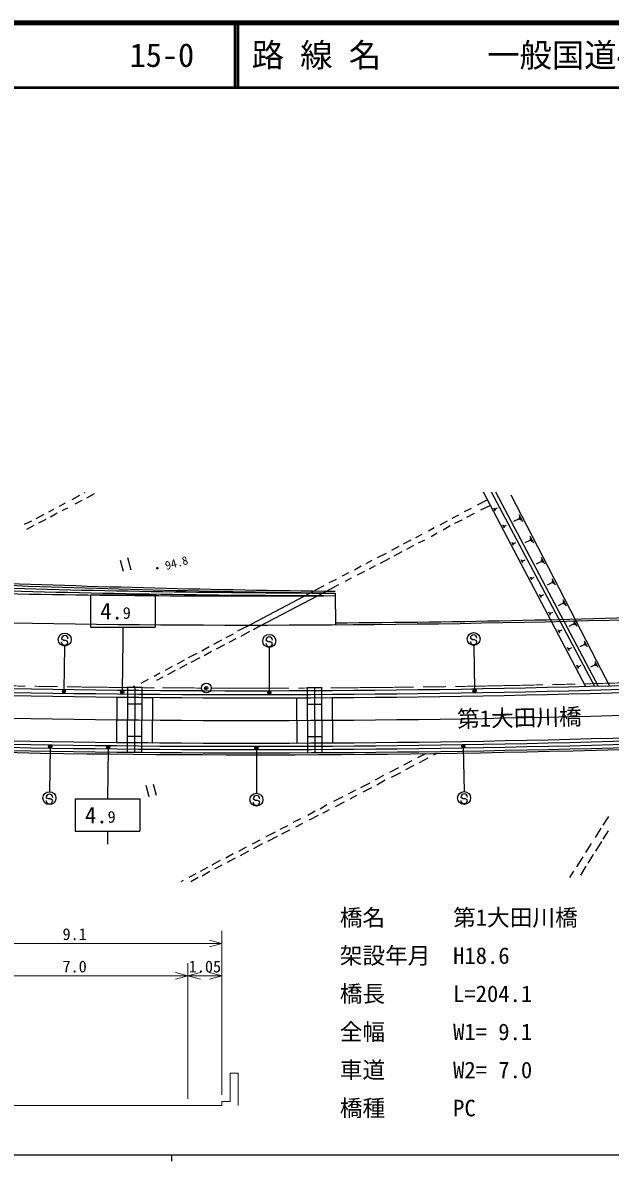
# Model space of a CAD drawing. Units: millimetres, scale not verified, with parts at other scales. Extents: x 40000 to 680000, y 20000 to 380000.
# Drawn here: x 145024 to 235748, y 204000 to 380000 of the extents above; entities that cross this region are included whole.
import ezdxf
from ezdxf.enums import TextEntityAlignment as Align

# ---------------------------------------------------------------- set-up
doc = ezdxf.new("R2010")
doc.units = ezdxf.units.MM
doc.header["$LTSCALE"] = 1000
doc.header["$PDMODE"] = 32
doc.header["$PDSIZE"] = 500
doc.linetypes.add('CHAIN', pattern=[18.5, 12, -1.5, 3.5, -1.5])
for name, color, linetype, lineweight in [('M-BGD', 7, 'Continuous', 25), ('M-BMK', 2, 'CHAIN', 13), ('M-BMK-SRVR', 3, 'Continuous', 25), ('M-STR-HTXT', 7, 'Continuous', 13), ('M-STR-STRC', 7, 'Continuous', 25), ('M-TTL', 2, 'Continuous', 140), ('M-TTL-BAND', 7, 'Continuous', 25), ('M-TTL-LINE', 7, 'Continuous', 50)]:
    doc.layers.add(name, color=color, linetype=linetype, lineweight=lineweight)
doc.layers.add('M-TTL-TXT', color=7, linetype='Continuous')
doc.styles.add('ＭＳ ゴシック', font='')
doc.styles.get('ＭＳ ゴシック').set_extended_font_data('MS Gothic')

msp = doc.modelspace()

# ---------------------------------------------------------------- linework, layer by layer
at = {"layer": 'M-BGD'}
for p, q in [((153778, 306893), (152614, 306239)), ((154609, 307309), (154517, 307262)), ((156051, 307179), (154887, 306526)), ((216778, 306268), (215210, 305420)), ((216149, 307464), (231958, 277408)), ((217356, 307489), (233331, 277444)), ((218054, 307502), (233904, 277459)), ((220404, 307028), (233647, 281341)), ((149788, 304771), (148991, 304334)), ((151568, 305721), (150648, 305212)), ((151938, 304985), (151077, 304544)), ((154148, 306156), (153043, 305571)), ((214291, 304911), (213181, 304388)), ((217237, 305396), (215712, 304629)), ((218022, 304547), (217794, 304982)), ((218009, 304679), (217894, 304896)), ((218024, 304756), (217966, 304865)), ((218053, 304806), (218024, 304860)), ((218038, 304833), (218343, 304993)), ((146350, 302942), (145240, 302420)), ((148252, 303965), (147025, 303307)), ((148559, 303224), (147454, 302638)), ((150339, 304174), (149297, 303593)), ((210545, 302933), (209440, 302348)), ((212325, 303884), (211279, 303366)), ((212826, 303093), (211717, 302571)), ((214729, 304116), (213560, 303526)), ((221596, 303267), (220835, 302874)), ((221561, 303335), (221631, 303199)), ((221635, 303460), (221775, 303188)), ((221641, 303980), (222204, 302892)), ((221673, 303652), (221954, 303108)), ((146716, 302269), (145610, 301683)), ((208579, 301906), (207660, 301397)), ((209017, 301111), (208102, 300539)), ((211042, 302206), (209941, 301557)), ((219424, 301881), (219189, 302328)), ((219410, 302017), (219293, 302240)), ((219426, 302096), (219367, 302208)), ((219456, 302148), (219426, 302203)), ((219441, 302175), (219754, 302340)), ((204955, 300001), (203787, 299411)), ((205393, 299206), (204293, 298557)), ((206677, 300884), (205694, 300370)), ((207056, 300021), (206068, 299571)), ((220833, 299204), (220591, 299663)), ((220818, 299343), (220697, 299572)), ((220834, 299424), (220773, 299539)), ((220865, 299477), (220834, 299535)), ((220850, 299506), (221171, 299675)), ((223315, 299963), (222573, 299580)), ((223280, 300029), (223349, 299897)), ((223352, 300150), (223489, 299885)), ((223359, 300657), (223906, 299598)), ((223390, 300338), (223663, 299808)), ((201151, 297956), (199733, 297285)), ((203112, 299046), (201948, 298393)), ((203554, 298188), (202327, 297530)), ((160083, 296918), (160520, 295234)), ((161202, 297314), (161715, 295445)), ((197278, 295969), (196236, 295388)), ((198936, 296848), (198016, 296339)), ((199437, 296057), (198518, 295548)), ((201652, 297165), (200239, 296431)), ((222247, 296514), (221999, 296985)), ((222232, 296657), (222108, 296892)), ((222248, 296741), (222187, 296858)), ((222280, 296795), (222249, 296854)), ((222265, 296824), (222594, 296998)), ((225019, 296687), (224296, 296313)), ((224985, 296751), (225052, 296622)), ((225055, 296869), (225188, 296611)), ((225061, 297363), (225595, 296331)), ((225092, 297051), (225358, 296535)), ((193410, 293920), (192300, 293397)), ((195312, 294942), (194329, 294429)), ((195750, 294147), (194831, 293638)), ((197779, 295179), (196674, 294593)), ((223668, 293813), (223414, 294296)), ((223653, 293959), (223526, 294200)), ((223669, 294045), (223606, 294165)), ((223702, 294100), (223670, 294161)), ((223686, 294131), (224024, 294308)), ((226750, 294096), (227269, 293091)), ((179531, 286595), (190153, 292231)), ((181686, 286746), (192801, 292607)), ((191503, 292960), (190153, 292231)), ((193784, 293120), (192801, 292607)), ((226708, 293438), (226005, 293074)), ((226676, 293501), (226741, 293375)), ((226744, 293615), (226874, 293364)), ((226779, 293793), (227039, 293290)), ((193267, 291833), (193299, 286933)), ((225096, 291099), (224835, 291594)), ((225080, 291249), (224950, 291496)), ((225097, 291337), (225032, 291461)), ((225130, 291394), (225098, 291456)), ((225114, 291425), (225460, 291607)), ((228424, 290857), (228930, 289879)), ((228453, 290562), (228706, 290073)), ((226529, 288373), (226262, 288880)), ((226513, 288526), (226380, 288780)), ((226531, 288617), (226464, 288743)), ((226565, 288675), (226531, 288738)), ((226548, 288707), (226903, 288893)), ((228384, 290216), (227699, 289863)), ((228352, 290277), (228415, 290155)), ((228418, 290389), (228545, 290145)), ((230045, 287022), (229379, 286678)), ((230014, 287081), (230076, 286962)), ((230079, 287190), (230202, 286952)), ((230085, 287645), (230576, 286694)), ((230112, 287358), (230358, 286882)), ((177507, 285501), (176401, 284915)), ((179531, 286595), (178177, 285929)), ((180028, 285868), (178678, 285138)), ((181686, 286746), (180644, 286165)), ((227970, 285635), (227696, 286154)), ((227953, 285792), (227817, 286052)), ((227971, 285884), (227903, 286014)), ((228006, 285944), (227972, 286009)), ((227989, 285976), (228353, 286168)), ((173824, 283527), (172660, 282874)), ((175727, 284550), (174499, 283892)), ((176160, 283818), (174869, 283156)), ((177940, 284769), (176835, 284183)), ((229416, 282884), (229137, 283416)), ((229436, 283234), (229808, 283430)), ((231692, 283854), (231045, 283520)), ((231663, 283912), (231722, 283796)), ((231725, 284017), (231845, 283786)), ((231731, 284460), (232208, 283535)), ((231758, 284181), (231997, 283719)), ((171922, 282505), (170567, 281838)), ((172351, 281836), (171001, 281107)), ((174194, 282791), (173030, 282138)), ((229400, 283045), (229260, 283311)), ((229418, 283139), (229348, 283272)), ((229454, 283200), (229419, 283267)), ((168117, 280460), (167012, 279874)), ((168542, 279854), (167377, 279201)), ((169956, 281478), (168855, 280829)), ((170385, 280809), (169221, 280156)), ((230870, 280121), (230583, 280665)), ((230853, 280285), (230709, 280558)), ((230871, 280382), (230800, 280518)), ((230908, 280445), (230872, 280513)), ((230890, 280479), (231271, 280679)), ((233326, 280713), (232697, 280388)), ((233297, 280769), (233355, 280657)), ((233358, 280872), (233474, 280647)), ((233363, 281301), (233827, 280404)), ((233389, 281030), (233621, 280582)), ((233647, 281341), (235662, 277507)), ((164371, 278482), (163270, 277833)), ((166214, 279437), (165295, 278928)), ((166639, 278832), (165656, 278318)), ((161217, 277333), (161157, 267229)), ((161217, 277332), (163417, 277313)), ((162293, 277461), (162085, 277325)), ((162317, 277323), (162257, 267222)), ((163417, 277313), (163357, 267216)), ((189013, 277260), (191213, 277271)), ((189063, 267160), (189013, 277260)), ((190163, 267165), (190114, 277165)), ((191263, 267171), (191213, 277271)), ((159557, 275740), (159515, 268740)), ((161202, 274729), (163402, 274716)), ((165057, 275707), (165016, 268708)), ((187371, 275652), (192871, 275679)), ((187405, 268652), (187371, 275652)), ((189026, 274660), (191226, 274671)), ((192905, 268679), (192871, 275679)), ((161172, 269729), (163372, 269716)), ((189050, 269660), (191250, 269671)), ((187405, 268652), (192905, 268679)), ((161157, 267229), (163357, 267216)), ((189063, 267160), (191263, 267171)), ((205121, 265905), (203830, 265243)), ((207209, 267004), (205982, 266347)), ((207575, 266331), (206225, 265602)), ((208953, 267042), (208435, 266773)), ((203033, 264806), (201683, 264076)), ((203340, 264065), (201926, 263331)), ((205428, 265165), (204137, 264502)), ((165146, 262272), (165646, 260592)), ((198612, 262464), (197199, 261729)), ((200759, 263630), (199473, 262905)), ((201003, 262885), (199716, 262160)), ((164010, 262128), (164514, 260385)), ((196397, 261356), (195292, 260770)), ((196582, 260543), (195540, 259962)), ((198856, 261719), (197565, 261056)), ((191972, 259076), (190935, 258432)), ((194431, 260329), (193018, 259594)), ((194679, 259520), (193266, 258786)), ((190192, 258126), (189028, 257473)), ((190621, 257457), (189271, 256728)), ((192342, 258340), (191300, 257759)), ((235466, 257299), (234604, 255968)), ((185893, 255856), (184725, 255266)), ((187918, 256950), (186750, 256360)), ((188225, 256210), (187120, 255624)), ((234319, 255504), (233402, 254042)), ((181654, 253653), (180426, 252995)), ((183987, 254896), (182573, 254162)), ((184289, 254219), (182817, 253417)), ((186196, 255178), (184964, 254584)), ((235432, 255073), (234629, 253810)), ((179502, 252549), (178338, 251896)), ((179864, 251940), (178577, 251214)), ((182015, 253043), (180665, 252313)), ((232831, 253113), (231910, 251714)), ((234402, 253413), (233485, 251952)), ((175507, 250491), (174221, 249766)), ((177537, 251522), (176372, 250869)), ((177839, 250845), (176611, 250187)), ((231511, 251051), (230536, 249522)), ((233141, 251420), (232279, 250089)), ((171766, 248450), (170661, 247865)), ((173546, 249401), (172441, 248815)), ((173907, 248791), (172748, 248074)), ((175751, 249746), (174646, 249160)), ((230073, 248854), (229446, 247871)), ((231993, 249624), (231136, 248230)), ((169800, 247423), (169434, 247207)), ((172127, 247840), (170963, 247187))]:
    msp.add_line(p, q, dxfattribs=at)
for radius in [125, 62.5]:
    msp.add_circle((165805, 295686), radius, dxfattribs=at)
for centre, radius, start, end in [((197773, 2276788), 1985360, 268.21199, 269.87004), ((197774, 2276841), 1985013, 268.22815, 269.86991), ((215227, 2276571), 1984860, 267.7443, 269.36607), ((215227, 2276571), 1984560, 267.75621, 269.36607), ((180321, 2277141), 1985750, 268.69497, 270.37361), ((180321, 2277141), 1990250, 266.93569, 273.01928), ((180321, 2277141), 1989950, 270.37361, 272.04271), ((180321, 2277141), 2001500, 266.93591, 273.01928), ((180321, 2277141), 2001000, 266.93587, 273.01928), ((180313, 2277141), 2000400, 266.93609, 273.01948), ((180321, 2277141), 2005000, 266.93598, 273.01928), ((176595, 2686969), 2411290, 269.59513, 269.72584), ((180321, 2277141), 2008500, 266.93605, 273.01928), ((180313, 2277141), 2010000, 266.9363, 273.01948), ((180313, 2277141), 2009500, 266.93629, 273.01948), ((180321, 2277141), 2009000, 266.93606, 273.01928), ((180313, 2277141), 2010300, 268.35785, 271.62083), ((176604, 2688369), 2419689, 269.59536, 269.72561)]:
    msp.add_arc(centre, radius, start, end, dxfattribs=at)
at = {"layer": 'M-BMK'}
for start, end in [(271.51953, 272.09249), (268.65475, 269.2277), (269.2277, 269.60745), (269.60745, 269.77917), (269.82214, 270.37361), (270.37361, 270.94657), (270.94657, 271.51953)]:
    msp.add_arc((180322, 2277141), 2000000, start, end, dxfattribs=at)
at = {"layer": 'M-BMK-SRVR'}
msp.add_circle((173363, 277153), 750, dxfattribs=at)
msp.add_point((173363, 277153), dxfattribs=at)
at = {"layer": 'M-STR-HTXT'}
for p, q in [((175784, 214239), (175784, 239639)), ((130284, 237639), (175784, 237639)), ((175784, 237639), (173853, 238156)), ((173853, 237121), (175784, 237639)), ((170534, 213639), (170534, 234639)), ((135534, 232639), (170534, 232639)), ((170534, 232639), (168603, 233156)), ((168603, 232121), (170534, 232639)), ((172466, 233156), (170534, 232639)), ((170534, 232639), (175784, 232639)), ((170534, 232639), (172466, 232121)), ((175784, 232639), (173853, 233156)), ((173853, 232121), (175784, 232639)), ((177034, 213239), (177034, 217639)), ((177034, 217639), (178284, 217639)), ((178284, 212639), (178284, 217639)), ((175784, 212639), (175784, 213239)), ((175784, 213239), (177034, 213239)), ((130284, 212639), (175784, 212639))]:
    msp.add_line(p, q, dxfattribs=at)
at = {"layer": 'M-STR-STRC'}
for p, q in [((155469, 291540), (165469, 291540)), ((155469, 291540), (155469, 286540)), ((165469, 291540), (165469, 286540)), ((155469, 286540), (165469, 286540)), ((160469, 286540), (160469, 284540)), ((151103, 284660), (151003, 284778)), ((151348, 284521), (151103, 284660)), ((151648, 284519), (151348, 284521)), ((151488, 283649), (151389, 276800)), ((151894, 284407), (151648, 284519)), ((151999, 284270), (151894, 284407)), ((160469, 284540), (160391, 276690)), ((182686, 284454), (182587, 284572)), ((182931, 284314), (182686, 284454)), ((183232, 284312), (182931, 284314)), ((183087, 283443), (183097, 276593)), ((183477, 284200), (183232, 284312)), ((183583, 284064), (183477, 284200)), ((214256, 284748), (214156, 284866)), ((214501, 284608), (214256, 284748)), ((214801, 284606), (214501, 284608)), ((214673, 283737), (214791, 276888)), ((215047, 284494), (214801, 284606)), ((215152, 284358), (215047, 284494)), ((149264, 267981), (149158, 261132)), ((158205, 267863), (158119, 260013)), ((181112, 267741), (181115, 260891)), ((213061, 268008), (213172, 261159)), ((148743, 260143), (148644, 260261)), ((148988, 260003), (148743, 260143)), ((149289, 260001), (148988, 260003)), ((149534, 259889), (149289, 260001)), ((149640, 259753), (149534, 259889)), ((153119, 260013), (163119, 260013)), ((153119, 260013), (153119, 255013)), ((163119, 260013), (163119, 255013)), ((180716, 259902), (180616, 260020)), ((180961, 259763), (180716, 259902)), ((181261, 259760), (180961, 259763)), ((181507, 259648), (181261, 259760)), ((181612, 259512), (181507, 259648)), ((212789, 260170), (212689, 260288)), ((213034, 260030), (212789, 260170)), ((213335, 260028), (213034, 260030)), ((213580, 259916), (213335, 260028)), ((213686, 259780), (213580, 259916)), ((153119, 255013), (163119, 255013)), ((158119, 255013), (158119, 253013))]:
    msp.add_line(p, q, dxfattribs=at)
for centre, radius in [((151502, 284649), 1000), ((183086, 284443), 1000), ((214655, 284737), 1000), ((151387, 276650), 150), ((151387, 276650), 120), ((151387, 276650), 90), ((151387, 276650), 60), ((151387, 276650), 30), ((160389, 276540), 150), ((160389, 276540), 120), ((160389, 276540), 90), ((160389, 276540), 60), ((160389, 276540), 30), ((183097, 276443), 150), ((183097, 276443), 120), ((183097, 276443), 90), ((183097, 276443), 60), ((183097, 276443), 30), ((214793, 276738), 150), ((214793, 276738), 120), ((214793, 276738), 90), ((214793, 276738), 60), ((214793, 276738), 30), ((149267, 268131), 150), ((149267, 268131), 120), ((149267, 268131), 90), ((149267, 268131), 60), ((149267, 268131), 30), ((158207, 268013), 150), ((158207, 268013), 120), ((158207, 268013), 90), ((158207, 268013), 60), ((158207, 268013), 30), ((181112, 267891), 150), ((181112, 267891), 120), ((181112, 267891), 90), ((181112, 267891), 60), ((181112, 267891), 30), ((213058, 268158), 150), ((213058, 268158), 120), ((213058, 268158), 90), ((213058, 268158), 60), ((213058, 268158), 30), ((149143, 260132), 1000), ((181115, 259891), 1000), ((213189, 260159), 1000)]:
    msp.add_circle(centre, radius, dxfattribs=at)
for centre, start, end in [((151503, 284774), 359.55488, 179.55488), ((214656, 284862), 359.55488, 179.55488), ((151499, 284274), 179.55488, 359.55488), ((183083, 284068), 179.55488, 359.55488), ((183087, 284568), 359.55488, 179.55488), ((214652, 284362), 179.55488, 359.55488), ((149144, 260257), 359.55488, 179.55488), ((181116, 260016), 359.55488, 179.55488), ((213189, 260284), 359.55488, 179.55488), ((149140, 259757), 179.55488, 359.55488), ((181112, 259516), 179.55488, 359.55488), ((213186, 259784), 179.55488, 359.55488)]:
    msp.add_arc(centre, 500, start, end, dxfattribs=at)
for p in [(151387, 276650), (160389, 276540), (183097, 276443), (214793, 276738), (149267, 268131), (158207, 268013), (181112, 267891), (213058, 268158)]:
    msp.add_point(p, dxfattribs=at)
at = {"layer": 'M-TTL'}
msp.add_line((680000, 380000), (40000, 380000), dxfattribs=at)
at = {"layer": 'M-TTL-BAND'}
for p, q in [((40000, 205000), (579000, 205000)), ((168000, 205000), (168000, 204000))]:
    msp.add_line(p, q, dxfattribs=at)
at = {"layer": 'M-TTL-LINE'}
for p, q in [((177750, 380000), (177750, 370000)), ((178250, 380000), (178250, 370000)), ((40000, 370000), (680000, 370000))]:
    msp.add_line(p, q, dxfattribs=at)

# ---------------------------------------------------------------- texts
at = {"layer": 'M-BGD', "style": 'ＭＳ ゴシック'}
msp.add_text('94.8', height=1320, rotation=15.197, dxfattribs=at).set_placement((166859, 296674), align=Align.TOP_LEFT)
msp.add_text('第1大田川橋', height=2566, rotation=1.222, dxfattribs=at).set_placement((221710, 272568), align=Align.MIDDLE_CENTER)
at = {"layer": 'M-STR-HTXT', "style": 'ＭＳ ゴシック'}
for s, p in [('橋名\u3000\u3000\u3000第1大田川橋', (193982, 239624)), ('架設年月\u3000H18.6', (193982, 233732)), ('橋長\u3000\u3000\u3000L=204.1', (193982, 227841)), ('全幅\u3000\u3000\u3000W1= 9.1', (193982, 221950)), ('車道\u3000\u3000\u3000W2= 7.0', (193982, 216059)), ('橋種\u3000\u3000\u3000PC', (193982, 210168))]:
    msp.add_text(s, height=2566, dxfattribs=at).set_placement(p, align=Align.BOTTOM_LEFT)
for s, p in [('9.1', (153034, 237639)), ('7.0', (153034, 232639)), ('1.05', (173159, 232639))]:
    msp.add_text(s, height=1833, dxfattribs=at).set_placement(p, align=Align.BOTTOM_CENTER)
at = {"layer": 'M-STR-STRC', "style": 'ＭＳ ゴシック'}
for p in [(160469, 289040), (158119, 257513)]:
    msp.add_text('4.', height=2566, dxfattribs=at).set_placement(p, align=Align.MIDDLE_RIGHT)
for p in [(160469, 287290), (158119, 255763)]:
    msp.add_text('9', height=1833, dxfattribs=at).set_placement(p, align=Align.BOTTOM_LEFT)
at = {"layer": 'M-TTL-TXT', "style": 'ＭＳ ゴシック'}
for s, p in [('15-0', (161521, 375000)), ('路 線 名', (180380, 375000)), ('一般国道490号', (216734, 375000))]:
    msp.add_text(s, height=3666, dxfattribs=at).set_placement(p, align=Align.MIDDLE_LEFT)

doc.saveas('drawing.dxf')
